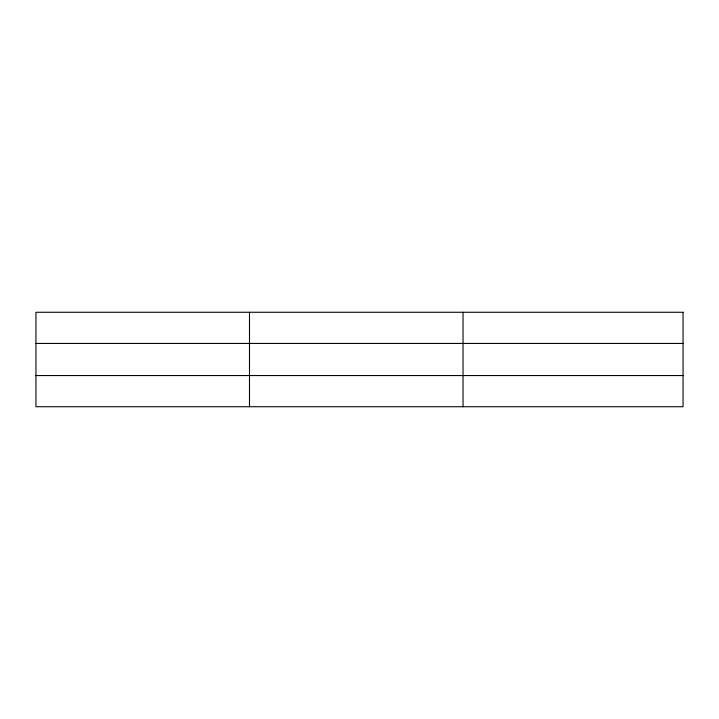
<?xml version="1.0" encoding="UTF-8"?>
<svg xmlns="http://www.w3.org/2000/svg" width="719" height="719" viewBox="0 0 719 719"><rect width="100%" height="100%" fill="white"/><g stroke="black" fill="none" stroke-linecap="round" stroke-linejoin="round"><path stroke-width="1.08" d="M249.493 406.729L249.493 312.271M463.036 406.729L463.036 312.271M35.95 343.439L683.05 343.439M35.95 375.561L683.05 375.561M683.05 312.271L683.05 406.729L35.95 406.729L35.95 312.271L683.05 312.271"/></g></svg>
